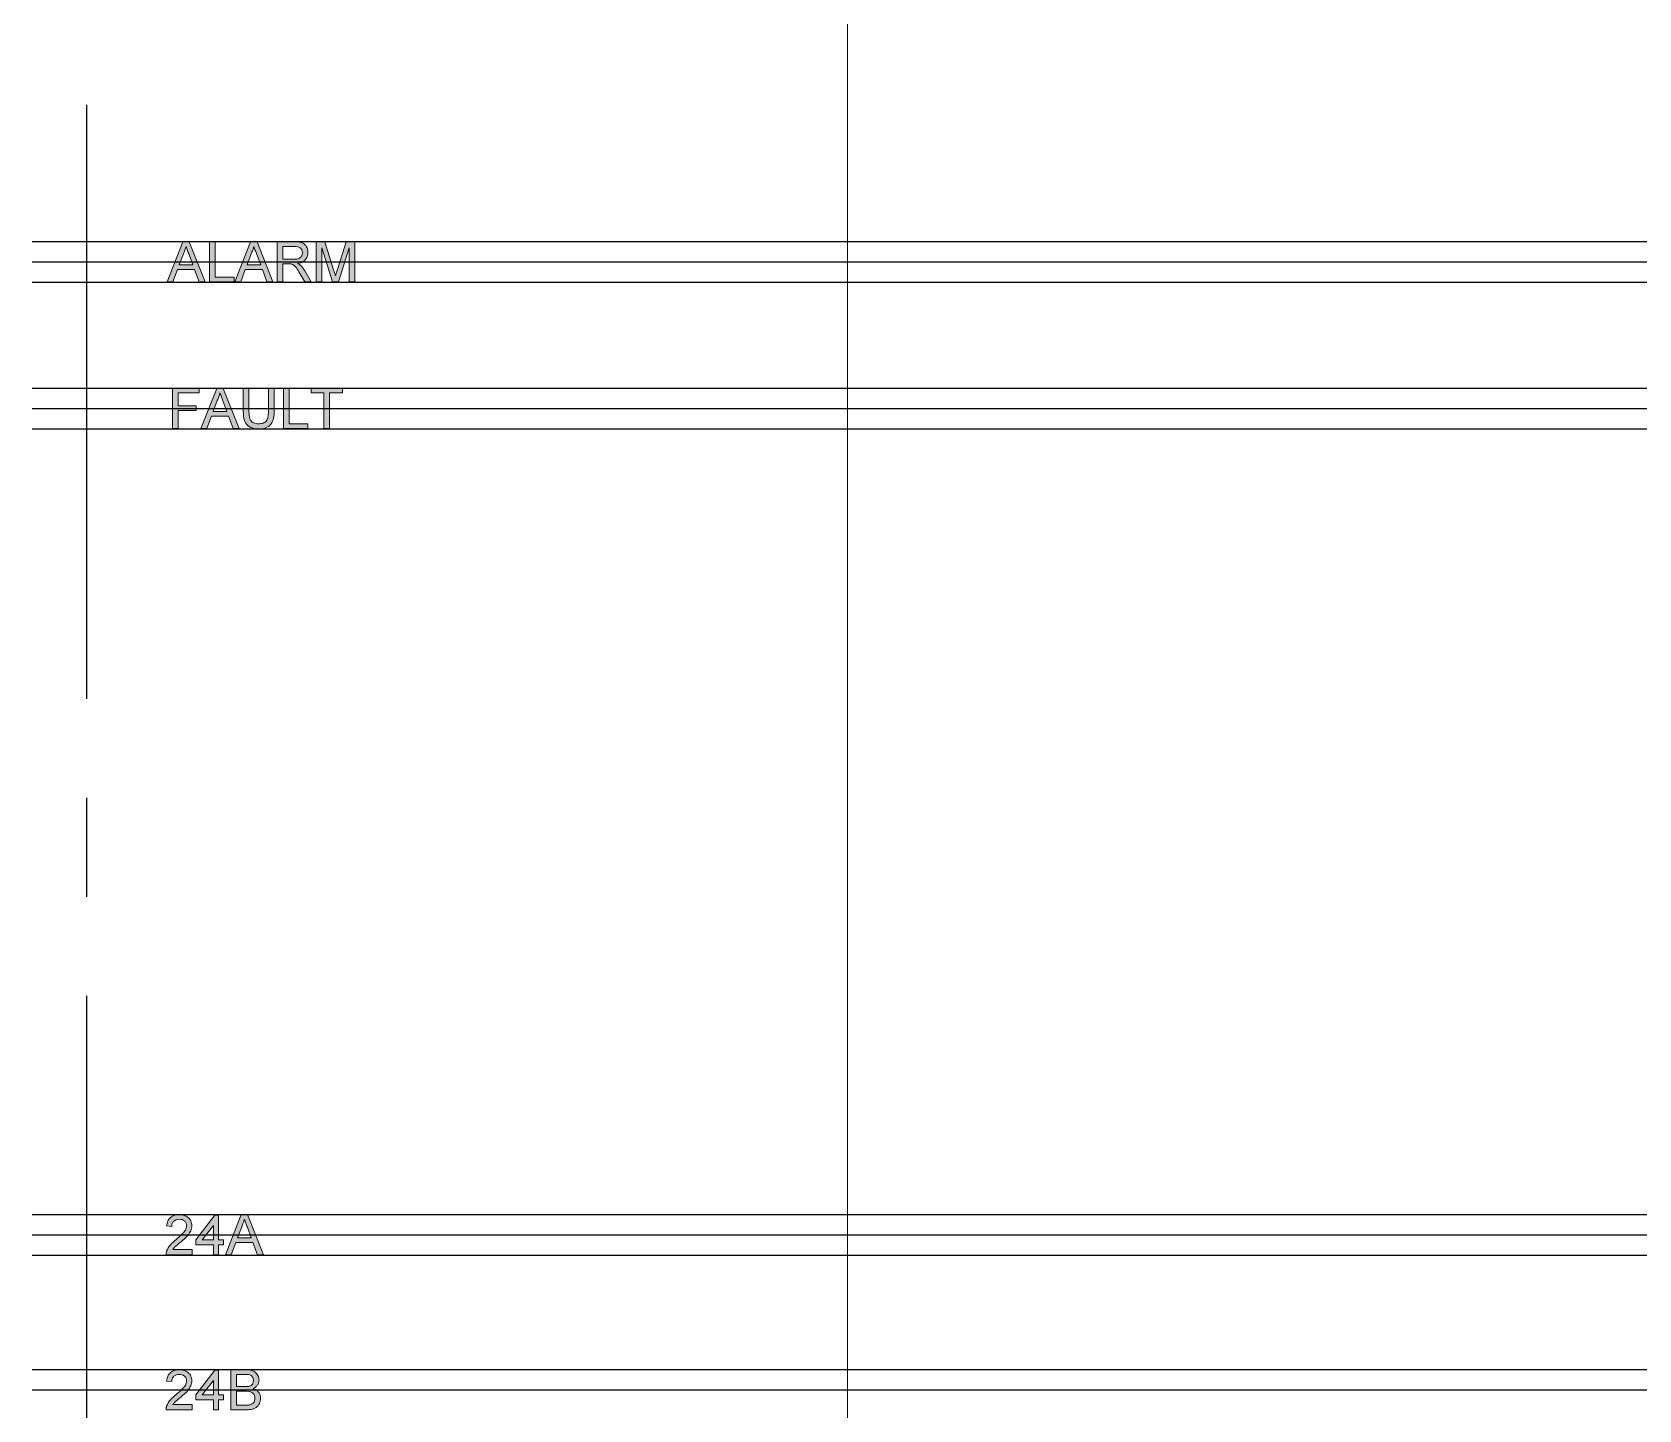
# Model space of a CAD drawing. Header units: millimetres. Extents: x 661 to 1125, y 84 to 277.
# Drawn here: x 950.8 to 1002.3, y 188.4 to 232.6 of the extents above; entities that cross this region are included whole.
import ezdxf

# ---------------------------------------------------------------- set-up
doc = ezdxf.new("R2010")
doc.units = ezdxf.units.MM
doc.linetypes.add('CENTER2', pattern=[28.575, 19.05, -3.175, 3.175, -3.175])

# ---------------------------------------------------------------- blocks, each defined once
blk = doc.blocks.new('D')
h = blk.add_hatch(color=256)
edge = h.paths.add_edge_path()
edge.add_line((961.149, 224.629), (961.149, 225.913))
edge.add_line((961.149, 225.913), (960.879, 225.913))
edge.add_line((960.879, 225.913), (960.595, 225.027))
edge.add_spline(control_points=[(960.595, 225.027), (960.584, 224.993), (960.574, 224.959), (960.563, 224.925), (960.558, 224.909), (960.552, 224.892), (960.547, 224.875), (960.542, 224.857), (960.537, 224.84), (960.532, 224.823)], knot_values=[0, 0, 0, 0, 0.000107, 0.000107, 0.000107, 0.00016, 0.00016, 0.00016, 0.000214, 0.000214, 0.000214, 0.000214], degree=3, periodic=0)
edge.add_spline(control_points=[(960.532, 224.823), (960.523, 224.855), (960.513, 224.886), (960.503, 224.918), (960.499, 224.934), (960.494, 224.949), (960.489, 224.965), (960.484, 224.981), (960.479, 224.996), (960.474, 225.012)], knot_values=[0, 0, 0, 0, 0.000099, 0.000099, 0.000099, 0.000148, 0.000148, 0.000148, 0.000197, 0.000197, 0.000197, 0.000197], degree=3, periodic=0)
edge.add_line((960.474, 225.012), (960.187, 225.913))
edge.add_line((960.187, 225.913), (959.915, 225.913))
edge.add_line((959.915, 225.913), (959.915, 224.629))
edge.add_line((959.915, 224.629), (960.096, 224.629))
edge.add_line((960.096, 224.629), (960.096, 225.716))
edge.add_line((960.096, 225.716), (960.436, 224.629))
edge.add_line((960.436, 224.629), (960.626, 224.629))
edge.add_line((960.626, 224.629), (960.968, 225.716))
edge.add_line((960.968, 225.716), (960.968, 224.629))
edge.add_line((960.968, 224.629), (961.149, 224.629))
edge = h.paths.add_edge_path(flags=16)
edge.add_spline(control_points=[(959.47, 225.563), (959.469, 225.529), (959.463, 225.496), (959.434, 225.436), (959.411, 225.409), (959.355, 225.373), (959.322, 225.365), (959.255, 225.355), (959.222, 225.354), (959.188, 225.353)], knot_values=[0, 0, 0, 0, 0.25, 0.25, 0.5, 0.5, 0.75, 0.75, 1, 1, 1, 1], degree=3, periodic=0)
edge.add_line((959.188, 225.353), (958.844, 225.353))
edge.add_line((958.844, 225.353), (958.844, 225.765))
edge.add_line((958.844, 225.765), (959.227, 225.765))
edge.add_spline(control_points=[(959.227, 225.765), (959.287, 225.764), (959.35, 225.757), (959.421, 225.702), (959.44, 225.677), (959.465, 225.623), (959.469, 225.593), (959.47, 225.563)], knot_values=[0, 0, 0, 0, 0.5, 0.5, 0.75, 0.75, 1, 1, 1, 1], degree=3, periodic=0)
edge = h.paths.add_edge_path()
edge.add_spline(control_points=[(959.651, 225.567), (959.649, 225.62), (959.641, 225.672), (959.598, 225.769), (959.567, 225.814), (959.483, 225.878), (959.43, 225.893), (959.326, 225.911), (959.273, 225.913), (959.22, 225.913)], knot_values=[0, 0, 0, 0, 0.25, 0.25, 0.5, 0.5, 0.75, 0.75, 1, 1, 1, 1], degree=3, periodic=0)
edge.add_line((959.22, 225.913), (958.663, 225.913))
edge.add_line((958.663, 225.913), (958.663, 224.629))
edge.add_line((958.663, 224.629), (958.844, 224.629))
edge.add_line((958.844, 224.629), (958.844, 225.205))
edge.add_line((958.844, 225.205), (959.03, 225.205))
edge.add_spline(control_points=[(959.03, 225.205), (959.037, 225.205), (959.045, 225.205), (959.052, 225.205), (959.06, 225.205), (959.067, 225.205), (959.075, 225.204), (959.09, 225.203), (959.104, 225.202), (959.119, 225.199)], knot_values=[0, 0, 0, 0, 0.000022, 0.000022, 0.000022, 0.000045, 0.000045, 0.000045, 0.00009, 0.00009, 0.00009, 0.00009], degree=3, periodic=0)
edge.add_spline(control_points=[(959.119, 225.199), (959.152, 225.189), (959.183, 225.174), (959.236, 225.129), (959.257, 225.102), (959.318, 225.018), (959.353, 224.959), (959.389, 224.9)], knot_values=[0, 0, 0, 0, 0.25, 0.25, 0.5, 0.5, 1, 1, 1, 1], degree=3, periodic=0)
edge.add_line((959.389, 224.9), (959.549, 224.629))
edge.add_line((959.549, 224.629), (959.756, 224.629))
edge.add_line((959.756, 224.629), (959.546, 224.983))
edge.add_spline(control_points=[(959.546, 224.983), (959.536, 224.999), (959.526, 225.015), (959.516, 225.031), (959.506, 225.046), (959.495, 225.061), (959.484, 225.076), (959.462, 225.105), (959.437, 225.132), (959.41, 225.158)], knot_values=[0, 0, 0, 0, 0.000056, 0.000056, 0.000056, 0.000111, 0.000111, 0.000111, 0.000222, 0.000222, 0.000222, 0.000222], degree=3, periodic=0)
edge.add_spline(control_points=[(959.41, 225.158), (959.403, 225.165), (959.395, 225.171), (959.387, 225.177), (959.379, 225.183), (959.371, 225.188), (959.363, 225.194), (959.346, 225.204), (959.328, 225.213), (959.311, 225.222)], knot_values=[0, 0, 0, 0, 0.00003, 0.00003, 0.00003, 0.000059, 0.000059, 0.000059, 0.000119, 0.000119, 0.000119, 0.000119], degree=3, periodic=0)
edge.add_spline(control_points=[(959.311, 225.222), (959.355, 225.229), (959.398, 225.238), (959.48, 225.27), (959.52, 225.293), (959.585, 225.355), (959.61, 225.393), (959.644, 225.477), (959.65, 225.522), (959.651, 225.567)], knot_values=[0, 0, 0, 0, 0.25, 0.25, 0.5, 0.5, 0.75, 0.75, 1, 1, 1, 1], degree=3, periodic=0)
edge = h.paths.add_edge_path(flags=16)
edge.add_line((958.133, 225.172), (957.695, 225.172))
edge.add_line((957.695, 225.172), (957.826, 225.528))
edge.add_spline(control_points=[(957.826, 225.528), (957.836, 225.547), (957.845, 225.566), (957.854, 225.585), (957.863, 225.604), (957.871, 225.624), (957.878, 225.644), (957.893, 225.683), (957.904, 225.724), (957.914, 225.765)], knot_values=[0, 0, 0, 0, 0.000063, 0.000063, 0.000063, 0.000127, 0.000127, 0.000127, 0.000254, 0.000254, 0.000254, 0.000254], degree=3, periodic=0)
edge.add_spline(control_points=[(957.914, 225.765), (957.922, 225.744), (957.93, 225.722), (957.938, 225.701), (957.946, 225.68), (957.953, 225.659), (957.961, 225.637), (957.969, 225.616), (957.977, 225.595), (957.985, 225.574), (957.993, 225.552), (958.001, 225.531), (958.009, 225.51)], knot_values=[0, 0, 0, 0, 0.000068, 0.000068, 0.000068, 0.000136, 0.000136, 0.000136, 0.000204, 0.000204, 0.000204, 0.000272, 0.000272, 0.000272, 0.000272], degree=3, periodic=0)
edge.add_line((958.009, 225.51), (958.133, 225.172))
h.paths.add_polyline_path([(957.812, 225.913), (957.302, 224.629), (957.494, 224.629), (957.64, 225.024), (958.188, 225.024), (958.334, 224.629), (958.526, 224.629), (958.016, 225.913)])
h.paths.add_polyline_path([(957.28, 224.629), (957.28, 224.777), (956.671, 224.777), (956.671, 225.913), (956.49, 225.913), (956.49, 224.629)])
edge = h.paths.add_edge_path(flags=16)
edge.add_line((955.96, 225.172), (955.522, 225.172))
edge.add_line((955.522, 225.172), (955.653, 225.528))
edge.add_spline(control_points=[(955.653, 225.528), (955.663, 225.547), (955.672, 225.566), (955.681, 225.585), (955.69, 225.604), (955.698, 225.624), (955.705, 225.644), (955.72, 225.683), (955.731, 225.724), (955.741, 225.765)], knot_values=[0, 0, 0, 0, 0.000063, 0.000063, 0.000063, 0.000127, 0.000127, 0.000127, 0.000254, 0.000254, 0.000254, 0.000254], degree=3, periodic=0)
edge.add_spline(control_points=[(955.741, 225.765), (955.749, 225.744), (955.757, 225.722), (955.765, 225.701), (955.772, 225.68), (955.78, 225.659), (955.788, 225.637), (955.796, 225.616), (955.804, 225.595), (955.812, 225.574), (955.82, 225.552), (955.828, 225.531), (955.835, 225.51)], knot_values=[0, 0, 0, 0, 0.000068, 0.000068, 0.000068, 0.000136, 0.000136, 0.000136, 0.000204, 0.000204, 0.000204, 0.000272, 0.000272, 0.000272, 0.000272], degree=3, periodic=0)
edge.add_line((955.835, 225.51), (955.96, 225.172))
h.paths.add_polyline_path([(955.639, 225.913), (955.129, 224.629), (955.321, 224.629), (955.467, 225.024), (956.015, 225.024), (956.161, 224.629), (956.353, 224.629), (955.843, 225.913)])
h.paths.add_polyline_path([(959.042, 220.076), (959.042, 221.212), (958.861, 221.212), (958.861, 219.928), (959.651, 219.928), (959.651, 220.076)])
h.paths.add_polyline_path([(960.161, 221.064), (960.161, 219.928), (960.343, 219.928), (960.343, 221.064), (960.754, 221.064), (960.754, 221.212), (959.75, 221.212), (959.75, 221.064)])
edge = h.paths.add_edge_path()
edge.add_line((958.565, 221.212), (958.383, 221.212))
edge.add_line((958.383, 221.212), (958.383, 220.482))
edge.add_spline(control_points=[(958.383, 220.482), (958.383, 220.431), (958.381, 220.381), (958.366, 220.28), (958.355, 220.23), (958.302, 220.143), (958.257, 220.113), (958.162, 220.081), (958.11, 220.077), (958.06, 220.076)], knot_values=[0, 0, 0, 0, 0.25, 0.25, 0.5, 0.5, 0.75, 0.75, 1, 1, 1, 1], degree=3, periodic=0)
edge.add_spline(control_points=[(958.06, 220.076), (958.011, 220.077), (957.961, 220.083), (957.872, 220.123), (957.833, 220.155), (957.781, 220.239), (957.771, 220.288), (957.759, 220.385), (957.758, 220.433), (957.758, 220.482)], knot_values=[0, 0, 0, 0, 0.25, 0.25, 0.5, 0.5, 0.75, 0.75, 1, 1, 1, 1], degree=3, periodic=0)
edge.add_line((957.758, 220.482), (957.758, 221.212))
edge.add_line((957.758, 221.212), (957.577, 221.212))
edge.add_line((957.577, 221.212), (957.577, 220.473))
edge.add_spline(control_points=[(957.577, 220.473), (957.577, 220.401), (957.581, 220.329), (957.608, 220.186), (957.634, 220.115), (957.726, 220.004), (957.79, 219.964), (957.928, 219.919), (958.001, 219.913), (958.074, 219.912)], knot_values=[0, 0, 0, 0, 0.25, 0.25, 0.5, 0.5, 0.75, 0.75, 1, 1, 1, 1], degree=3, periodic=0)
edge.add_spline(control_points=[(958.074, 219.912), (958.146, 219.912), (958.217, 219.92), (958.354, 219.967), (958.415, 220.009), (958.507, 220.118), (958.533, 220.189), (958.561, 220.33), (958.564, 220.402), (958.565, 220.473)], knot_values=[0, 0, 0, 0, 0.25, 0.25, 0.5, 0.5, 0.75, 0.75, 1, 1, 1, 1], degree=3, periodic=0)
edge.add_line((958.565, 220.473), (958.565, 221.212))
h.paths.add_polyline_path([(957.247, 219.928), (957.44, 219.928), (956.93, 221.212), (956.725, 221.212), (956.216, 219.928), (956.408, 219.928), (956.554, 220.323), (957.101, 220.323)])
edge = h.paths.add_edge_path(flags=16)
edge.add_spline(control_points=[(956.828, 221.064), (956.835, 221.043), (956.843, 221.022), (956.851, 221), (956.859, 220.979), (956.867, 220.958), (956.875, 220.936), (956.883, 220.915), (956.89, 220.894), (956.898, 220.873), (956.906, 220.851), (956.914, 220.83), (956.922, 220.809)], knot_values=[0, 0, 0, 0, 0.000068, 0.000068, 0.000068, 0.000136, 0.000136, 0.000136, 0.000204, 0.000204, 0.000204, 0.000272, 0.000272, 0.000272, 0.000272], degree=3, periodic=0)
edge.add_line((956.922, 220.809), (957.047, 220.471))
edge.add_line((957.047, 220.471), (956.608, 220.471))
edge.add_line((956.608, 220.471), (956.74, 220.827))
edge.add_spline(control_points=[(956.74, 220.827), (956.749, 220.846), (956.759, 220.865), (956.768, 220.884), (956.776, 220.903), (956.784, 220.923), (956.791, 220.943), (956.806, 220.982), (956.818, 221.023), (956.828, 221.064)], knot_values=[0, 0, 0, 0, 0.000063, 0.000063, 0.000063, 0.000127, 0.000127, 0.000127, 0.000254, 0.000254, 0.000254, 0.000254], degree=3, periodic=0)
h.paths.add_polyline_path([(956.161, 221.064), (956.161, 221.212), (955.305, 221.212), (955.305, 219.928), (955.486, 219.928), (955.486, 220.504), (956.062, 220.504), (956.062, 220.652), (955.486, 220.652), (955.486, 221.064)])
edge = h.paths.add_edge_path(flags=16)
edge.add_line((957.831, 193.968), (957.392, 193.968))
edge.add_line((957.392, 193.968), (957.524, 194.323))
edge.add_spline(control_points=[(957.524, 194.323), (957.533, 194.342), (957.543, 194.361), (957.552, 194.381), (957.56, 194.4), (957.568, 194.419), (957.575, 194.439), (957.583, 194.459), (957.59, 194.479), (957.596, 194.499), (957.602, 194.519), (957.607, 194.54), (957.612, 194.561)], knot_values=[0, 0, 0, 0, 0.000063, 0.000063, 0.000063, 0.000127, 0.000127, 0.000127, 0.00019, 0.00019, 0.00019, 0.000254, 0.000254, 0.000254, 0.000254], degree=3, periodic=0)
edge.add_spline(control_points=[(957.612, 194.561), (957.619, 194.539), (957.628, 194.518), (957.635, 194.497), (957.643, 194.476), (957.651, 194.454), (957.659, 194.433), (957.667, 194.412), (957.674, 194.391), (957.682, 194.369), (957.69, 194.348), (957.698, 194.327), (957.706, 194.305)], knot_values=[0, 0, 0, 0, 0.000068, 0.000068, 0.000068, 0.000136, 0.000136, 0.000136, 0.000204, 0.000204, 0.000204, 0.000273, 0.000273, 0.000273, 0.000273], degree=3, periodic=0)
edge.add_line((957.706, 194.305), (957.831, 193.968))
h.paths.add_polyline_path([(957.714, 194.709), (957.51, 194.709), (957, 193.425), (957.192, 193.425), (957.338, 193.82), (957.885, 193.82), (958.031, 193.425), (958.224, 193.425)])
h.paths.add_polyline_path([(956.945, 193.737), (956.945, 193.902), (956.78, 193.902), (956.78, 194.692), (956.665, 194.692), (956.056, 193.902), (956.056, 193.737), (956.616, 193.737), (956.616, 193.425), (956.78, 193.425), (956.78, 193.737)])
edge = h.paths.add_edge_path(flags=16)
edge.add_line((957.356, 189.587), (957.601, 189.587))
edge.add_spline(control_points=[(957.601, 189.587), (957.635, 189.587), (957.67, 189.586), (957.738, 189.58), (957.773, 189.576), (957.836, 189.547), (957.862, 189.52), (957.893, 189.457), (957.899, 189.421), (957.9, 189.386)], knot_values=[0, 0, 0, 0, 0.25, 0.25, 0.5, 0.5, 0.75, 0.75, 1, 1, 1, 1], degree=3, periodic=0)
edge.add_spline(control_points=[(957.9, 189.386), (957.898, 189.347), (957.892, 189.307), (957.849, 189.242), (957.813, 189.22), (957.775, 189.207)], knot_values=[0, 0, 0, 0, 0.5, 0.5, 1, 1, 1, 1], degree=3, periodic=0)
edge.add_spline(control_points=[(957.775, 189.207), (957.763, 189.203), (957.75, 189.2), (957.737, 189.198), (957.725, 189.196), (957.712, 189.195), (957.699, 189.194), (957.673, 189.192), (957.647, 189.192), (957.621, 189.192)], knot_values=[0, 0, 0, 0, 0.000039, 0.000039, 0.000039, 0.000078, 0.000078, 0.000078, 0.000155, 0.000155, 0.000155, 0.000155], degree=3, periodic=0)
edge.add_line((957.621, 189.192), (957.356, 189.192))
edge.add_line((957.356, 189.192), (957.356, 189.587))
edge = h.paths.add_edge_path()
edge.add_line((957.656, 189.735), (957.175, 189.735))
edge.add_line((957.175, 189.735), (957.175, 188.451))
edge.add_line((957.175, 188.451), (957.657, 188.451))
edge.add_spline(control_points=[(957.657, 188.451), (957.714, 188.451), (957.771, 188.454), (957.882, 188.475), (957.938, 188.493), (958.033, 188.556), (958.069, 188.603), (958.105, 188.679), (958.115, 188.706), (958.128, 188.762), (958.129, 188.79), (958.13, 188.819)], knot_values=[0, 0, 0, 0, 0.25, 0.25, 0.5, 0.5, 0.75, 0.75, 0.875, 0.875, 1, 1, 1, 1], degree=3, periodic=0)
edge.add_spline(control_points=[(958.13, 188.819), (958.129, 188.854), (958.125, 188.889), (958.103, 188.956), (958.086, 188.987), (958.043, 189.042), (958.016, 189.066), (957.955, 189.102), (957.922, 189.115), (957.888, 189.126)], knot_values=[0, 0, 0, 0, 0.25, 0.25, 0.5, 0.5, 0.75, 0.75, 1, 1, 1, 1], degree=3, periodic=0)
edge.add_spline(control_points=[(957.888, 189.126), (957.915, 189.139), (957.941, 189.153), (957.987, 189.189), (958.009, 189.211), (958.043, 189.259), (958.057, 189.286), (958.076, 189.343), (958.08, 189.372), (958.081, 189.402)], knot_values=[0, 0, 0, 0, 0.25, 0.25, 0.5, 0.5, 0.75, 0.75, 1, 1, 1, 1], degree=3, periodic=0)
edge.add_spline(control_points=[(958.081, 189.402), (958.08, 189.428), (958.078, 189.453), (958.065, 189.502), (958.056, 189.526), (958.022, 189.593), (957.989, 189.634), (957.907, 189.693), (957.858, 189.711), (957.759, 189.732), (957.707, 189.735), (957.656, 189.735)], knot_values=[0, 0, 0, 0, 0.125, 0.125, 0.25, 0.25, 0.5, 0.5, 0.75, 0.75, 1, 1, 1, 1], degree=3, periodic=0)
edge = h.paths.add_edge_path()
edge.add_line((955.941, 193.425), (955.941, 193.589))
edge.add_line((955.941, 193.589), (955.312, 193.589))
edge.add_spline(control_points=[(955.312, 193.589), (955.33, 193.613), (955.348, 193.636), (955.369, 193.657), (955.389, 193.678), (955.412, 193.697), (955.434, 193.716), (955.478, 193.754), (955.523, 193.791), (955.568, 193.828)], knot_values=[0, 0, 0, 0, 0.000088, 0.000088, 0.000088, 0.000176, 0.000176, 0.000176, 0.00035, 0.00035, 0.00035, 0.00035], degree=3, periodic=0)
edge.add_spline(control_points=[(955.568, 193.828), (955.651, 193.899), (955.736, 193.97), (955.84, 194.098), (955.87, 194.144), (955.913, 194.246), (955.923, 194.299), (955.924, 194.354)], knot_values=[0, 0, 0, 0, 0.5, 0.5, 0.75, 0.75, 1, 1, 1, 1], degree=3, periodic=0)
edge.add_spline(control_points=[(955.924, 194.354), (955.923, 194.404), (955.915, 194.454), (955.874, 194.544), (955.844, 194.585), (955.769, 194.65), (955.724, 194.674), (955.629, 194.703), (955.579, 194.708), (955.529, 194.709)], knot_values=[0, 0, 0, 0, 0.25, 0.25, 0.5, 0.5, 0.75, 0.75, 1, 1, 1, 1], degree=3, periodic=0)
edge.add_spline(control_points=[(955.529, 194.709), (955.478, 194.708), (955.427, 194.703), (955.329, 194.675), (955.282, 194.651), (955.204, 194.585), (955.174, 194.542), (955.133, 194.449), (955.123, 194.398), (955.117, 194.347)], knot_values=[0, 0, 0, 0, 0.25, 0.25, 0.5, 0.5, 0.75, 0.75, 1, 1, 1, 1], degree=3, periodic=0)
edge.add_line((955.117, 194.347), (955.282, 194.33))
edge.add_spline(control_points=[(955.282, 194.33), (955.283, 194.362), (955.287, 194.393), (955.309, 194.452), (955.327, 194.479), (955.373, 194.522), (955.401, 194.537), (955.462, 194.557), (955.494, 194.56), (955.525, 194.561)], knot_values=[0, 0, 0, 0, 0.25, 0.25, 0.5, 0.5, 0.75, 0.75, 1, 1, 1, 1], degree=3, periodic=0)
edge.add_spline(control_points=[(955.525, 194.561), (955.555, 194.56), (955.583, 194.557), (955.639, 194.54), (955.665, 194.526), (955.71, 194.488), (955.729, 194.465), (955.754, 194.412), (955.759, 194.382), (955.759, 194.353)], knot_values=[0, 0, 0, 0, 0.25, 0.25, 0.5, 0.5, 0.75, 0.75, 1, 1, 1, 1], degree=3, periodic=0)
edge.add_spline(control_points=[(955.759, 194.353), (955.758, 194.304), (955.743, 194.257), (955.695, 194.174), (955.662, 194.137), (955.562, 194.031), (955.489, 193.968), (955.414, 193.905)], knot_values=[0, 0, 0, 0, 0.25, 0.25, 0.5, 0.5, 1, 1, 1, 1], degree=3, periodic=0)
edge.add_spline(control_points=[(955.414, 193.905), (955.352, 193.855), (955.29, 193.803), (955.185, 193.682), (955.145, 193.614), (955.118, 193.539)], knot_values=[0, 0, 0, 0, 0.5, 0.5, 1, 1, 1, 1], degree=3, periodic=0)
edge.add_spline(control_points=[(955.118, 193.539), (955.115, 193.53), (955.112, 193.52), (955.11, 193.511), (955.108, 193.502), (955.106, 193.492), (955.104, 193.483), (955.102, 193.463), (955.101, 193.444), (955.101, 193.425)], knot_values=[0, 0, 0, 0, 0.000029, 0.000029, 0.000029, 0.000058, 0.000058, 0.000058, 0.000116, 0.000116, 0.000116, 0.000116], degree=3, periodic=0)
edge.add_line((955.101, 193.425), (955.941, 193.425))
h.paths.add_polyline_path([(956.616, 194.365), (956.616, 193.902), (956.259, 193.902)], flags=16)
h.paths.add_polyline_path([(956.78, 189.719), (956.665, 189.719), (956.056, 188.928), (956.056, 188.764), (956.616, 188.764), (956.616, 188.451), (956.78, 188.451), (956.78, 188.764), (956.945, 188.764), (956.945, 188.928), (956.78, 188.928)])
edge = h.paths.add_edge_path(flags=16)
edge.add_line((957.66, 188.599), (957.356, 188.599))
edge.add_line((957.356, 188.599), (957.356, 189.044))
edge.add_line((957.356, 189.044), (957.639, 189.044))
edge.add_spline(control_points=[(957.639, 189.044), (957.676, 189.043), (957.712, 189.042), (957.785, 189.033), (957.821, 189.024), (957.884, 188.988), (957.909, 188.96), (957.942, 188.894), (957.948, 188.858), (957.949, 188.821)], knot_values=[0, 0, 0, 0, 0.25, 0.25, 0.5, 0.5, 0.75, 0.75, 1, 1, 1, 1], degree=3, periodic=0)
edge.add_spline(control_points=[(957.949, 188.821), (957.948, 188.796), (957.946, 188.77), (957.931, 188.721), (957.919, 188.698), (957.887, 188.657), (957.867, 188.641), (957.82, 188.617), (957.795, 188.611), (957.77, 188.605)], knot_values=[0, 0, 0, 0, 0.25, 0.25, 0.5, 0.5, 0.75, 0.75, 1, 1, 1, 1], degree=3, periodic=0)
edge.add_spline(control_points=[(957.77, 188.605), (957.761, 188.604), (957.752, 188.603), (957.743, 188.602), (957.734, 188.601), (957.724, 188.6), (957.715, 188.6), (957.697, 188.599), (957.679, 188.599), (957.66, 188.599)], knot_values=[0, 0, 0, 0, 0.000028, 0.000028, 0.000028, 0.000055, 0.000055, 0.000055, 0.00011, 0.00011, 0.00011, 0.00011], degree=3, periodic=0)
edge = h.paths.add_edge_path()
edge.add_line((955.941, 188.451), (955.941, 188.615))
edge.add_line((955.941, 188.615), (955.312, 188.615))
edge.add_spline(control_points=[(955.312, 188.615), (955.33, 188.639), (955.348, 188.662), (955.369, 188.683), (955.389, 188.704), (955.412, 188.723), (955.434, 188.742), (955.478, 188.78), (955.523, 188.817), (955.568, 188.854)], knot_values=[0, 0, 0, 0, 0.000088, 0.000088, 0.000088, 0.000176, 0.000176, 0.000176, 0.00035, 0.00035, 0.00035, 0.00035], degree=3, periodic=0)
edge.add_spline(control_points=[(955.568, 188.854), (955.651, 188.925), (955.736, 188.996), (955.84, 189.125), (955.87, 189.17), (955.913, 189.272), (955.923, 189.325), (955.924, 189.381)], knot_values=[0, 0, 0, 0, 0.5, 0.5, 0.75, 0.75, 1, 1, 1, 1], degree=3, periodic=0)
edge.add_spline(control_points=[(955.924, 189.381), (955.923, 189.43), (955.915, 189.48), (955.874, 189.57), (955.844, 189.611), (955.769, 189.676), (955.724, 189.7), (955.629, 189.729), (955.579, 189.734), (955.529, 189.735)], knot_values=[0, 0, 0, 0, 0.25, 0.25, 0.5, 0.5, 0.75, 0.75, 1, 1, 1, 1], degree=3, periodic=0)
edge.add_spline(control_points=[(955.529, 189.735), (955.478, 189.734), (955.427, 189.73), (955.329, 189.701), (955.282, 189.677), (955.204, 189.611), (955.174, 189.568), (955.133, 189.475), (955.123, 189.424), (955.117, 189.373)], knot_values=[0, 0, 0, 0, 0.25, 0.25, 0.5, 0.5, 0.75, 0.75, 1, 1, 1, 1], degree=3, periodic=0)
edge.add_line((955.117, 189.373), (955.282, 189.356))
edge.add_spline(control_points=[(955.282, 189.356), (955.283, 189.388), (955.287, 189.419), (955.309, 189.478), (955.327, 189.505), (955.373, 189.548), (955.401, 189.564), (955.462, 189.583), (955.494, 189.586), (955.525, 189.587)], knot_values=[0, 0, 0, 0, 0.25, 0.25, 0.5, 0.5, 0.75, 0.75, 1, 1, 1, 1], degree=3, periodic=0)
edge.add_spline(control_points=[(955.525, 189.587), (955.555, 189.586), (955.583, 189.583), (955.639, 189.566), (955.665, 189.552), (955.71, 189.514), (955.729, 189.491), (955.754, 189.438), (955.759, 189.408), (955.759, 189.379)], knot_values=[0, 0, 0, 0, 0.25, 0.25, 0.5, 0.5, 0.75, 0.75, 1, 1, 1, 1], degree=3, periodic=0)
edge.add_spline(control_points=[(955.759, 189.379), (955.758, 189.33), (955.743, 189.283), (955.695, 189.2), (955.663, 189.163), (955.562, 189.058), (955.489, 188.994), (955.414, 188.931)], knot_values=[0, 0, 0, 0, 0.25, 0.25, 0.5, 0.5, 1, 1, 1, 1], degree=3, periodic=0)
edge.add_spline(control_points=[(955.414, 188.931), (955.352, 188.881), (955.29, 188.829), (955.185, 188.708), (955.145, 188.64), (955.118, 188.565)], knot_values=[0, 0, 0, 0, 0.5, 0.5, 1, 1, 1, 1], degree=3, periodic=0)
edge.add_spline(control_points=[(955.118, 188.565), (955.115, 188.556), (955.112, 188.547), (955.11, 188.537), (955.108, 188.528), (955.106, 188.518), (955.104, 188.509), (955.102, 188.49), (955.101, 188.47), (955.101, 188.451)], knot_values=[0, 0, 0, 0, 0.000029, 0.000029, 0.000029, 0.000058, 0.000058, 0.000058, 0.000117, 0.000117, 0.000117, 0.000117], degree=3, periodic=0)
edge.add_line((955.101, 188.451), (955.941, 188.451))
h.paths.add_polyline_path([(956.616, 189.391), (956.616, 188.928), (956.259, 188.928)], flags=16)
at = {"color": 1, "linetype": 'CENTER2'}
blk.add_line((952.552, 258.88), (952.552, 99.934), dxfattribs=at)
at = {"color": 7, "linetype": 'Continuous', "lineweight": 15}
for p, q in [((976.957, 239.48), (976.957, 107.586)), ((955.639, 225.913), (955.129, 224.629)), ((955.843, 225.913), (955.639, 225.913)), ((956.353, 224.629), (955.843, 225.913)), ((956.49, 225.913), (956.49, 224.629)), ((956.671, 225.913), (956.49, 225.913)), ((956.671, 224.777), (956.671, 225.913)), ((957.812, 225.913), (957.302, 224.629)), ((958.016, 225.913), (957.812, 225.913)), ((958.526, 224.629), (958.016, 225.913)), ((958.663, 225.913), (958.663, 224.629)), ((959.22, 225.913), (958.663, 225.913)), ((958.844, 225.353), (958.844, 225.765)), ((958.844, 225.765), (959.227, 225.765)), ((959.915, 225.913), (959.915, 224.629)), ((960.187, 225.913), (959.915, 225.913)), ((960.096, 225.716), (960.436, 224.629)), ((960.096, 224.629), (960.096, 225.716)), ((960.474, 225.012), (960.187, 225.913)), ((960.879, 225.913), (960.595, 225.027)), ((960.626, 224.629), (960.968, 225.716)), ((961.149, 225.913), (960.879, 225.913)), ((960.968, 225.716), (960.968, 224.629)), ((961.149, 224.629), (961.149, 225.913)), ((955.522, 225.172), (955.653, 225.528)), ((955.835, 225.51), (955.96, 225.172)), ((957.695, 225.172), (957.826, 225.528)), ((958.009, 225.51), (958.133, 225.172)), ((959.188, 225.353), (958.844, 225.353)), ((958.844, 224.629), (958.844, 225.205)), ((958.844, 225.205), (959.03, 225.205)), ((955.321, 224.629), (955.467, 225.024)), ((955.467, 225.024), (956.015, 225.024)), ((955.96, 225.172), (955.522, 225.172)), ((956.015, 225.024), (956.161, 224.629)), ((957.28, 224.777), (956.671, 224.777)), ((957.28, 224.629), (957.28, 224.777)), ((957.494, 224.629), (957.64, 225.024)), ((957.64, 225.024), (958.188, 225.024)), ((958.133, 225.172), (957.695, 225.172)), ((958.188, 225.024), (958.334, 224.629)), ((959.389, 224.9), (959.549, 224.629)), ((959.756, 224.629), (959.546, 224.983)), ((955.129, 224.629), (955.321, 224.629)), ((956.161, 224.629), (956.353, 224.629)), ((956.49, 224.629), (957.28, 224.629)), ((957.302, 224.629), (957.494, 224.629)), ((958.334, 224.629), (958.526, 224.629)), ((958.663, 224.629), (958.844, 224.629)), ((959.549, 224.629), (959.756, 224.629)), ((959.915, 224.629), (960.096, 224.629)), ((960.436, 224.629), (960.626, 224.629)), ((960.968, 224.629), (961.149, 224.629)), ((956.161, 221.212), (955.305, 221.212)), ((955.305, 221.212), (955.305, 219.928)), ((956.161, 221.064), (956.161, 221.212)), ((956.725, 221.212), (956.216, 219.928)), ((956.93, 221.212), (956.725, 221.212)), ((957.44, 219.928), (956.93, 221.212)), ((957.577, 221.212), (957.577, 220.473)), ((957.758, 221.212), (957.577, 221.212)), ((957.758, 220.482), (957.758, 221.212)), ((958.565, 221.212), (958.383, 221.212)), ((958.383, 221.212), (958.383, 220.482)), ((958.565, 220.473), (958.565, 221.212)), ((958.861, 221.212), (958.861, 219.928)), ((959.042, 221.212), (958.861, 221.212)), ((959.042, 220.076), (959.042, 221.212)), ((959.75, 221.212), (959.75, 221.064)), ((960.754, 221.212), (959.75, 221.212)), ((960.754, 221.064), (960.754, 221.212)), ((955.486, 221.064), (956.161, 221.064)), ((955.486, 220.652), (955.486, 221.064)), ((956.062, 220.652), (955.486, 220.652)), ((956.062, 220.504), (956.062, 220.652)), ((956.608, 220.471), (956.74, 220.827)), ((956.922, 220.809), (957.047, 220.471)), ((959.75, 221.064), (960.161, 221.064)), ((960.161, 221.064), (960.161, 219.928)), ((960.343, 221.064), (960.754, 221.064)), ((960.343, 219.928), (960.343, 221.064)), ((955.486, 220.504), (956.062, 220.504)), ((955.486, 219.928), (955.486, 220.504)), ((956.408, 219.928), (956.554, 220.323)), ((956.554, 220.323), (957.101, 220.323)), ((957.047, 220.471), (956.608, 220.471)), ((957.101, 220.323), (957.247, 219.928)), ((959.651, 220.076), (959.042, 220.076)), ((959.651, 219.928), (959.651, 220.076)), ((955.305, 219.928), (955.486, 219.928)), ((956.216, 219.928), (956.408, 219.928)), ((957.247, 219.928), (957.44, 219.928)), ((958.861, 219.928), (959.651, 219.928)), ((960.161, 219.928), (960.343, 219.928)), ((955.117, 194.347), (955.282, 194.33)), ((956.665, 194.692), (956.056, 193.902)), ((956.259, 193.902), (956.616, 194.365)), ((956.616, 194.365), (956.616, 193.902)), ((956.78, 194.692), (956.665, 194.692)), ((956.78, 193.902), (956.78, 194.692)), ((957.51, 194.709), (957, 193.425)), ((957.392, 193.968), (957.524, 194.323)), ((957.714, 194.709), (957.51, 194.709)), ((957.706, 194.305), (957.831, 193.968)), ((958.224, 193.425), (957.714, 194.709)), ((956.056, 193.902), (956.056, 193.737)), ((956.616, 193.902), (956.259, 193.902)), ((956.945, 193.902), (956.78, 193.902)), ((956.945, 193.737), (956.945, 193.902)), ((957.192, 193.425), (957.338, 193.82)), ((957.338, 193.82), (957.885, 193.82)), ((957.831, 193.968), (957.392, 193.968)), ((957.885, 193.82), (958.031, 193.425)), ((955.101, 193.425), (955.941, 193.425)), ((955.941, 193.589), (955.312, 193.589)), ((955.941, 193.425), (955.941, 193.589)), ((956.056, 193.737), (956.616, 193.737)), ((956.616, 193.737), (956.616, 193.425)), ((956.616, 193.425), (956.78, 193.425)), ((956.78, 193.737), (956.945, 193.737)), ((956.78, 193.425), (956.78, 193.737)), ((957, 193.425), (957.192, 193.425)), ((958.031, 193.425), (958.224, 193.425)), ((956.665, 189.719), (956.056, 188.928)), ((956.78, 189.719), (956.665, 189.719)), ((956.78, 188.928), (956.78, 189.719)), ((957.656, 189.735), (957.175, 189.735)), ((957.175, 189.735), (957.175, 188.451)), ((955.117, 189.373), (955.282, 189.356)), ((956.259, 188.928), (956.616, 189.391)), ((956.616, 189.391), (956.616, 188.928)), ((957.356, 189.587), (957.601, 189.587)), ((957.356, 189.192), (957.356, 189.587)), ((957.621, 189.192), (957.356, 189.192)), ((955.941, 188.615), (955.312, 188.615)), ((955.941, 188.451), (955.941, 188.615)), ((956.056, 188.928), (956.056, 188.764)), ((956.056, 188.764), (956.616, 188.764)), ((956.616, 188.928), (956.259, 188.928)), ((956.616, 188.764), (956.616, 188.451)), ((956.945, 188.928), (956.78, 188.928)), ((956.78, 188.451), (956.78, 188.764)), ((956.78, 188.764), (956.945, 188.764)), ((956.945, 188.764), (956.945, 188.928)), ((957.356, 189.044), (957.639, 189.044)), ((957.356, 188.599), (957.356, 189.044)), ((955.101, 188.451), (955.941, 188.451)), ((956.616, 188.451), (956.78, 188.451)), ((957.175, 188.451), (957.657, 188.451)), ((957.66, 188.599), (957.356, 188.599))]:
    blk.add_line(p, q, dxfattribs=at)
for p, q in [((950.804, 225.92), (1125.244, 225.92)), ((950.804, 225.27), (1125.244, 225.27)), ((950.804, 224.62), (1125.244, 224.62)), ((950.807, 221.219), (1125.244, 221.219)), ((950.807, 220.569), (1125.244, 220.569)), ((950.807, 219.919), (1125.244, 219.919)), ((950.806, 194.714), (1125.244, 194.714)), ((950.806, 194.064), (1125.244, 194.064)), ((950.806, 193.414), (1125.244, 193.414)), ((950.806, 189.744), (1125.244, 189.744)), ((950.806, 189.094), (1125.244, 189.094))]:
    blk.add_line(p, q)
for points, knots in [([(955.653, 225.528), (955.663, 225.547), (955.672, 225.566), (955.681, 225.585), (955.69, 225.604), (955.698, 225.624), (955.705, 225.644), (955.72, 225.683), (955.731, 225.724), (955.741, 225.765)], [0, 0, 0, 0, 0.0000634621, 0.0000634621, 0.0000634621, 0.000126978, 0.000126978, 0.000126978, 0.0002538031, 0.0002538031, 0.0002538031, 0.0002538031]), ([(955.741, 225.765), (955.749, 225.744), (955.757, 225.722), (955.765, 225.701), (955.772, 225.68), (955.78, 225.659), (955.788, 225.637), (955.796, 225.616), (955.804, 225.595), (955.812, 225.574), (955.82, 225.552), (955.828, 225.531), (955.835, 225.51)], [0, 0, 0, 0, 0.0000680341, 0.0000680341, 0.0000680341, 0.0001360642, 0.0001360642, 0.0001360642, 0.0002040968, 0.0002040968, 0.0002040968, 0.0002721294, 0.0002721294, 0.0002721294, 0.0002721294]), ([(957.826, 225.528), (957.836, 225.547), (957.845, 225.566), (957.854, 225.585), (957.863, 225.604), (957.871, 225.624), (957.878, 225.644), (957.893, 225.683), (957.904, 225.724), (957.914, 225.765)], [0, 0, 0, 0, 0.0000634621, 0.0000634621, 0.0000634621, 0.000126978, 0.000126978, 0.000126978, 0.0002538031, 0.0002538031, 0.0002538031, 0.0002538031]), ([(957.914, 225.765), (957.922, 225.744), (957.93, 225.722), (957.938, 225.701), (957.946, 225.68), (957.953, 225.659), (957.961, 225.637), (957.969, 225.616), (957.977, 225.595), (957.985, 225.574), (957.993, 225.552), (958.001, 225.531), (958.009, 225.51)], [0, 0, 0, 0, 0.0000680341, 0.0000680341, 0.0000680341, 0.0001360642, 0.0001360642, 0.0001360642, 0.0002040968, 0.0002040968, 0.0002040968, 0.0002721294, 0.0002721294, 0.0002721294, 0.0002721294]), ([(959.651, 225.567), (959.649, 225.62), (959.641, 225.672), (959.598, 225.769), (959.567, 225.814), (959.483, 225.878), (959.43, 225.893), (959.326, 225.911), (959.273, 225.913), (959.22, 225.913)], [0, 0, 0, 0, 0.25, 0.25, 0.5, 0.5, 0.75, 0.75, 1, 1, 1, 1]), ([(959.227, 225.765), (959.287, 225.764), (959.35, 225.757), (959.421, 225.702), (959.44, 225.677), (959.465, 225.623), (959.469, 225.593), (959.47, 225.563)], [0, 0, 0, 0, 0.5, 0.5, 0.75, 0.75, 1, 1, 1, 1]), ([(959.03, 225.205), (959.037, 225.205), (959.045, 225.205), (959.052, 225.205), (959.06, 225.205), (959.067, 225.205), (959.075, 225.204), (959.09, 225.203), (959.104, 225.202), (959.119, 225.199)], [0, 0, 0, 0, 0.00002242502, 0.00002242502, 0.00002242502, 0.00004485882, 0.00004485882, 0.00004485882, 0.00008961261, 0.00008961261, 0.00008961261, 0.00008961261]), ([(959.119, 225.199), (959.152, 225.189), (959.183, 225.174), (959.236, 225.129), (959.257, 225.102), (959.318, 225.018), (959.353, 224.959), (959.389, 224.9)], [0, 0, 0, 0, 0.25, 0.25, 0.5, 0.5, 1, 1, 1, 1]), ([(959.47, 225.563), (959.469, 225.529), (959.463, 225.496), (959.434, 225.436), (959.411, 225.409), (959.355, 225.373), (959.322, 225.365), (959.255, 225.355), (959.222, 225.354), (959.188, 225.353)], [0, 0, 0, 0, 0.25, 0.25, 0.5, 0.5, 0.75, 0.75, 1, 1, 1, 1]), ([(959.311, 225.222), (959.355, 225.229), (959.398, 225.238), (959.48, 225.27), (959.52, 225.293), (959.585, 225.355), (959.61, 225.393), (959.644, 225.477), (959.65, 225.522), (959.651, 225.567)], [0, 0, 0, 0, 0.25, 0.25, 0.5, 0.5, 0.75, 0.75, 1, 1, 1, 1]), ([(959.41, 225.158), (959.403, 225.165), (959.395, 225.171), (959.387, 225.177), (959.379, 225.183), (959.371, 225.188), (959.363, 225.194), (959.346, 225.204), (959.328, 225.213), (959.311, 225.222)], [0, 0, 0, 0, 0.0000297032, 0.0000297032, 0.0000297032, 0.0000594422, 0.0000594422, 0.0000594422, 0.0001185944, 0.0001185944, 0.0001185944, 0.0001185944]), ([(959.546, 224.983), (959.536, 224.999), (959.526, 225.015), (959.516, 225.031), (959.506, 225.046), (959.495, 225.061), (959.484, 225.076), (959.462, 225.105), (959.437, 225.132), (959.41, 225.158)], [0, 0, 0, 0, 0.0000555663, 0.0000555663, 0.0000555663, 0.0001111879, 0.0001111879, 0.0001111879, 0.000222196, 0.000222196, 0.000222196, 0.000222196]), ([(960.532, 224.823), (960.523, 224.855), (960.513, 224.886), (960.503, 224.918), (960.499, 224.934), (960.494, 224.949), (960.489, 224.965), (960.484, 224.981), (960.479, 224.996), (960.474, 225.012)], [0, 0, 0, 0, 0.0000986334, 0.0000986334, 0.0000986334, 0.0001479578, 0.0001479578, 0.0001479578, 0.0001972823, 0.0001972823, 0.0001972823, 0.0001972823]), ([(960.595, 225.027), (960.584, 224.993), (960.574, 224.959), (960.563, 224.925), (960.558, 224.909), (960.552, 224.892), (960.547, 224.875), (960.542, 224.857), (960.537, 224.84), (960.532, 224.823)], [0, 0, 0, 0, 0.0001067731, 0.0001067731, 0.0001067731, 0.0001601607, 0.0001601607, 0.0001601607, 0.0002135463, 0.0002135463, 0.0002135463, 0.0002135463]), ([(956.74, 220.827), (956.749, 220.846), (956.759, 220.865), (956.768, 220.884), (956.776, 220.903), (956.784, 220.923), (956.791, 220.943), (956.806, 220.982), (956.818, 221.023), (956.828, 221.064)], [0, 0, 0, 0, 0.0000634621, 0.0000634621, 0.0000634621, 0.000126978, 0.000126978, 0.000126978, 0.0002538369, 0.0002538369, 0.0002538369, 0.0002538369]), ([(956.828, 221.064), (956.835, 221.043), (956.843, 221.022), (956.851, 221), (956.859, 220.979), (956.867, 220.958), (956.875, 220.936), (956.883, 220.915), (956.89, 220.894), (956.898, 220.873), (956.906, 220.851), (956.914, 220.83), (956.922, 220.809)], [0, 0, 0, 0, 0.0000680432, 0.0000680432, 0.0000680432, 0.0001360825, 0.0001360825, 0.0001360825, 0.0002041242, 0.0002041242, 0.0002041242, 0.0002721658, 0.0002721658, 0.0002721658, 0.0002721658]), ([(957.577, 220.473), (957.577, 220.401), (957.581, 220.329), (957.608, 220.186), (957.634, 220.115), (957.726, 220.004), (957.79, 219.964), (957.928, 219.919), (958.001, 219.913), (958.074, 219.912)], [0, 0, 0, 0, 0.25, 0.25, 0.5, 0.5, 0.75, 0.75, 1, 1, 1, 1]), ([(958.06, 220.076), (958.011, 220.077), (957.961, 220.083), (957.872, 220.123), (957.833, 220.155), (957.781, 220.239), (957.771, 220.288), (957.759, 220.385), (957.758, 220.433), (957.758, 220.482)], [0, 0, 0, 0, 0.25, 0.25, 0.5, 0.5, 0.75, 0.75, 1, 1, 1, 1]), ([(958.383, 220.482), (958.383, 220.431), (958.381, 220.381), (958.366, 220.28), (958.355, 220.23), (958.302, 220.143), (958.257, 220.113), (958.162, 220.081), (958.11, 220.077), (958.06, 220.076)], [0, 0, 0, 0, 0.25, 0.25, 0.5, 0.5, 0.75, 0.75, 1, 1, 1, 1]), ([(958.074, 219.912), (958.146, 219.912), (958.217, 219.92), (958.354, 219.967), (958.415, 220.009), (958.507, 220.118), (958.533, 220.189), (958.561, 220.33), (958.564, 220.402), (958.565, 220.473)], [0, 0, 0, 0, 0.25, 0.25, 0.5, 0.5, 0.75, 0.75, 1, 1, 1, 1]), ([(955.529, 194.709), (955.478, 194.708), (955.427, 194.703), (955.329, 194.675), (955.282, 194.651), (955.204, 194.585), (955.174, 194.542), (955.133, 194.449), (955.123, 194.398), (955.117, 194.347)], [0, 0, 0, 0, 0.25, 0.25, 0.5, 0.5, 0.75, 0.75, 1, 1, 1, 1]), ([(955.282, 194.33), (955.283, 194.362), (955.287, 194.393), (955.309, 194.452), (955.327, 194.479), (955.373, 194.522), (955.401, 194.537), (955.462, 194.557), (955.494, 194.56), (955.525, 194.561)], [0, 0, 0, 0, 0.25, 0.25, 0.5, 0.5, 0.75, 0.75, 1, 1, 1, 1]), ([(955.759, 194.353), (955.758, 194.304), (955.743, 194.257), (955.695, 194.174), (955.662, 194.137), (955.562, 194.031), (955.489, 193.968), (955.414, 193.905)], [0, 0, 0, 0, 0.25, 0.25, 0.5, 0.5, 1, 1, 1, 1]), ([(955.525, 194.561), (955.555, 194.56), (955.583, 194.557), (955.639, 194.54), (955.665, 194.526), (955.71, 194.488), (955.729, 194.465), (955.754, 194.412), (955.759, 194.382), (955.759, 194.353)], [0, 0, 0, 0, 0.25, 0.25, 0.5, 0.5, 0.75, 0.75, 1, 1, 1, 1]), ([(955.924, 194.354), (955.923, 194.404), (955.915, 194.454), (955.874, 194.544), (955.844, 194.585), (955.769, 194.65), (955.724, 194.674), (955.629, 194.703), (955.579, 194.708), (955.529, 194.709)], [0, 0, 0, 0, 0.25, 0.25, 0.5, 0.5, 0.75, 0.75, 1, 1, 1, 1]), ([(955.568, 193.828), (955.651, 193.899), (955.736, 193.97), (955.84, 194.098), (955.87, 194.144), (955.913, 194.246), (955.923, 194.299), (955.924, 194.354)], [0, 0, 0, 0, 0.5, 0.5, 0.75, 0.75, 1, 1, 1, 1]), ([(957.524, 194.323), (957.533, 194.342), (957.543, 194.361), (957.552, 194.381), (957.56, 194.4), (957.568, 194.419), (957.575, 194.439), (957.583, 194.459), (957.59, 194.479), (957.596, 194.499), (957.602, 194.519), (957.607, 194.54), (957.612, 194.561)], [0, 0, 0, 0, 0.000063462, 0.000063462, 0.000063462, 0.0001269779, 0.0001269779, 0.0001269779, 0.0001903631, 0.0001903631, 0.0001903631, 0.0002540401, 0.0002540401, 0.0002540401, 0.0002540401]), ([(957.612, 194.561), (957.619, 194.539), (957.628, 194.518), (957.635, 194.497), (957.643, 194.476), (957.651, 194.454), (957.659, 194.433), (957.667, 194.412), (957.674, 194.391), (957.682, 194.369), (957.69, 194.348), (957.698, 194.327), (957.706, 194.305)], [0, 0, 0, 0, 0.0000681408, 0.0000681408, 0.0000681408, 0.0001362776, 0.0001362776, 0.0001362776, 0.0002044169, 0.0002044169, 0.0002044169, 0.0002725562, 0.0002725562, 0.0002725562, 0.0002725562]), ([(955.414, 193.905), (955.352, 193.855), (955.29, 193.803), (955.185, 193.682), (955.145, 193.614), (955.118, 193.539)], [0, 0, 0, 0, 0.5, 0.5, 1, 1, 1, 1]), ([(955.312, 193.589), (955.33, 193.613), (955.348, 193.636), (955.369, 193.657), (955.389, 193.678), (955.412, 193.697), (955.434, 193.716), (955.478, 193.754), (955.523, 193.791), (955.568, 193.828)], [0, 0, 0, 0, 0.0000880175, 0.0000880175, 0.0000880175, 0.0001757972, 0.0001757972, 0.0001757972, 0.0003498838, 0.0003498838, 0.0003498838, 0.0003498838]), ([(955.118, 193.539), (955.115, 193.53), (955.112, 193.52), (955.11, 193.511), (955.108, 193.502), (955.106, 193.492), (955.104, 193.483), (955.102, 193.463), (955.101, 193.444), (955.101, 193.425)], [0, 0, 0, 0, 0.0000290861, 0.0000290861, 0.0000290861, 0.0000582239, 0.0000582239, 0.0000582239, 0.0001164698, 0.0001164698, 0.0001164698, 0.0001164698]), ([(955.529, 189.735), (955.478, 189.734), (955.427, 189.73), (955.329, 189.701), (955.282, 189.677), (955.204, 189.611), (955.174, 189.568), (955.133, 189.475), (955.123, 189.424), (955.117, 189.373)], [0, 0, 0, 0, 0.25, 0.25, 0.5, 0.5, 0.75, 0.75, 1, 1, 1, 1]), ([(955.924, 189.381), (955.923, 189.43), (955.915, 189.48), (955.874, 189.57), (955.844, 189.611), (955.769, 189.676), (955.724, 189.7), (955.629, 189.729), (955.579, 189.734), (955.529, 189.735)], [0, 0, 0, 0, 0.25, 0.25, 0.5, 0.5, 0.75, 0.75, 1, 1, 1, 1]), ([(958.081, 189.402), (958.08, 189.428), (958.078, 189.453), (958.065, 189.502), (958.056, 189.526), (958.022, 189.593), (957.989, 189.634), (957.907, 189.693), (957.858, 189.711), (957.759, 189.732), (957.707, 189.735), (957.656, 189.735)], [0, 0, 0, 0, 0.125, 0.125, 0.25, 0.25, 0.5, 0.5, 0.75, 0.75, 1, 1, 1, 1]), ([(955.282, 189.356), (955.283, 189.388), (955.287, 189.419), (955.309, 189.478), (955.327, 189.505), (955.373, 189.548), (955.401, 189.564), (955.462, 189.583), (955.494, 189.586), (955.525, 189.587)], [0, 0, 0, 0, 0.25, 0.25, 0.5, 0.5, 0.75, 0.75, 1, 1, 1, 1]), ([(955.759, 189.379), (955.758, 189.33), (955.743, 189.283), (955.695, 189.2), (955.663, 189.163), (955.562, 189.058), (955.489, 188.994), (955.414, 188.931)], [0, 0, 0, 0, 0.25, 0.25, 0.5, 0.5, 1, 1, 1, 1]), ([(955.525, 189.587), (955.555, 189.586), (955.583, 189.583), (955.639, 189.566), (955.665, 189.552), (955.71, 189.514), (955.729, 189.491), (955.754, 189.438), (955.759, 189.408), (955.759, 189.379)], [0, 0, 0, 0, 0.25, 0.25, 0.5, 0.5, 0.75, 0.75, 1, 1, 1, 1]), ([(955.568, 188.854), (955.651, 188.925), (955.736, 188.996), (955.84, 189.125), (955.87, 189.17), (955.913, 189.272), (955.923, 189.325), (955.924, 189.381)], [0, 0, 0, 0, 0.5, 0.5, 0.75, 0.75, 1, 1, 1, 1]), ([(957.601, 189.587), (957.635, 189.587), (957.67, 189.586), (957.738, 189.58), (957.773, 189.576), (957.836, 189.547), (957.862, 189.52), (957.893, 189.457), (957.899, 189.421), (957.9, 189.386)], [0, 0, 0, 0, 0.25, 0.25, 0.5, 0.5, 0.75, 0.75, 1, 1, 1, 1]), ([(957.775, 189.207), (957.763, 189.203), (957.75, 189.2), (957.737, 189.198), (957.725, 189.196), (957.712, 189.195), (957.699, 189.194), (957.673, 189.192), (957.647, 189.192), (957.621, 189.192)], [0, 0, 0, 0, 0.0000390561, 0.0000390561, 0.0000390561, 0.0000779638, 0.0000779638, 0.0000779638, 0.0001554126, 0.0001554126, 0.0001554126, 0.0001554126]), ([(957.9, 189.386), (957.898, 189.347), (957.892, 189.307), (957.849, 189.242), (957.813, 189.22), (957.775, 189.207)], [0, 0, 0, 0, 0.5, 0.5, 1, 1, 1, 1]), ([(957.888, 189.126), (957.915, 189.139), (957.941, 189.153), (957.987, 189.189), (958.009, 189.211), (958.043, 189.259), (958.057, 189.286), (958.076, 189.343), (958.08, 189.372), (958.081, 189.402)], [0, 0, 0, 0, 0.25, 0.25, 0.5, 0.5, 0.75, 0.75, 1, 1, 1, 1]), ([(958.13, 188.819), (958.129, 188.854), (958.125, 188.889), (958.103, 188.956), (958.086, 188.987), (958.043, 189.042), (958.016, 189.066), (957.955, 189.102), (957.922, 189.115), (957.888, 189.126)], [0, 0, 0, 0, 0.25, 0.25, 0.5, 0.5, 0.75, 0.75, 1, 1, 1, 1]), ([(955.414, 188.931), (955.352, 188.881), (955.29, 188.829), (955.185, 188.708), (955.145, 188.64), (955.118, 188.565)], [0, 0, 0, 0, 0.5, 0.5, 1, 1, 1, 1]), ([(955.312, 188.615), (955.33, 188.639), (955.348, 188.662), (955.369, 188.683), (955.389, 188.704), (955.412, 188.723), (955.434, 188.742), (955.478, 188.78), (955.523, 188.817), (955.568, 188.854)], [0, 0, 0, 0, 0.0000880174, 0.0000880174, 0.0000880174, 0.0001757974, 0.0001757974, 0.0001757974, 0.0003499602, 0.0003499602, 0.0003499602, 0.0003499602]), ([(957.639, 189.044), (957.676, 189.043), (957.712, 189.042), (957.785, 189.033), (957.821, 189.024), (957.884, 188.988), (957.909, 188.96), (957.942, 188.894), (957.948, 188.858), (957.949, 188.821)], [0, 0, 0, 0, 0.25, 0.25, 0.5, 0.5, 0.75, 0.75, 1, 1, 1, 1]), ([(957.657, 188.451), (957.714, 188.451), (957.771, 188.454), (957.882, 188.475), (957.938, 188.493), (958.033, 188.556), (958.069, 188.603), (958.105, 188.679), (958.115, 188.706), (958.128, 188.762), (958.129, 188.79), (958.13, 188.819)], [0, 0, 0, 0, 0.25, 0.25, 0.5, 0.5, 0.75, 0.75, 0.875, 0.875, 1, 1, 1, 1]), ([(957.77, 188.605), (957.761, 188.604), (957.752, 188.603), (957.743, 188.602), (957.734, 188.601), (957.724, 188.6), (957.715, 188.6), (957.697, 188.599), (957.679, 188.599), (957.66, 188.599)], [0, 0, 0, 0, 0.00002756, 0.00002756, 0.00002756, 0.0000551251, 0.0000551251, 0.0000551251, 0.0001101085, 0.0001101085, 0.0001101085, 0.0001101085]), ([(957.949, 188.821), (957.948, 188.796), (957.946, 188.77), (957.931, 188.721), (957.919, 188.698), (957.887, 188.657), (957.867, 188.641), (957.82, 188.617), (957.795, 188.611), (957.77, 188.605)], [0, 0, 0, 0, 0.25, 0.25, 0.5, 0.5, 0.75, 0.75, 1, 1, 1, 1]), ([(955.118, 188.565), (955.115, 188.556), (955.112, 188.547), (955.11, 188.537), (955.108, 188.528), (955.106, 188.518), (955.104, 188.509), (955.102, 188.49), (955.101, 188.47), (955.101, 188.451)], [0, 0, 0, 0, 0.0000290861, 0.0000290861, 0.0000290861, 0.0000582238, 0.0000582238, 0.0000582238, 0.0001165225, 0.0001165225, 0.0001165225, 0.0001165225])]:
    blk.add_open_spline(points, degree=3, knots=knots, dxfattribs=at)

msp = doc.modelspace()

# ---------------------------------------------------------------- block references
msp.add_blockref('D', (0, 0))

doc.saveas('drawing.dxf')
